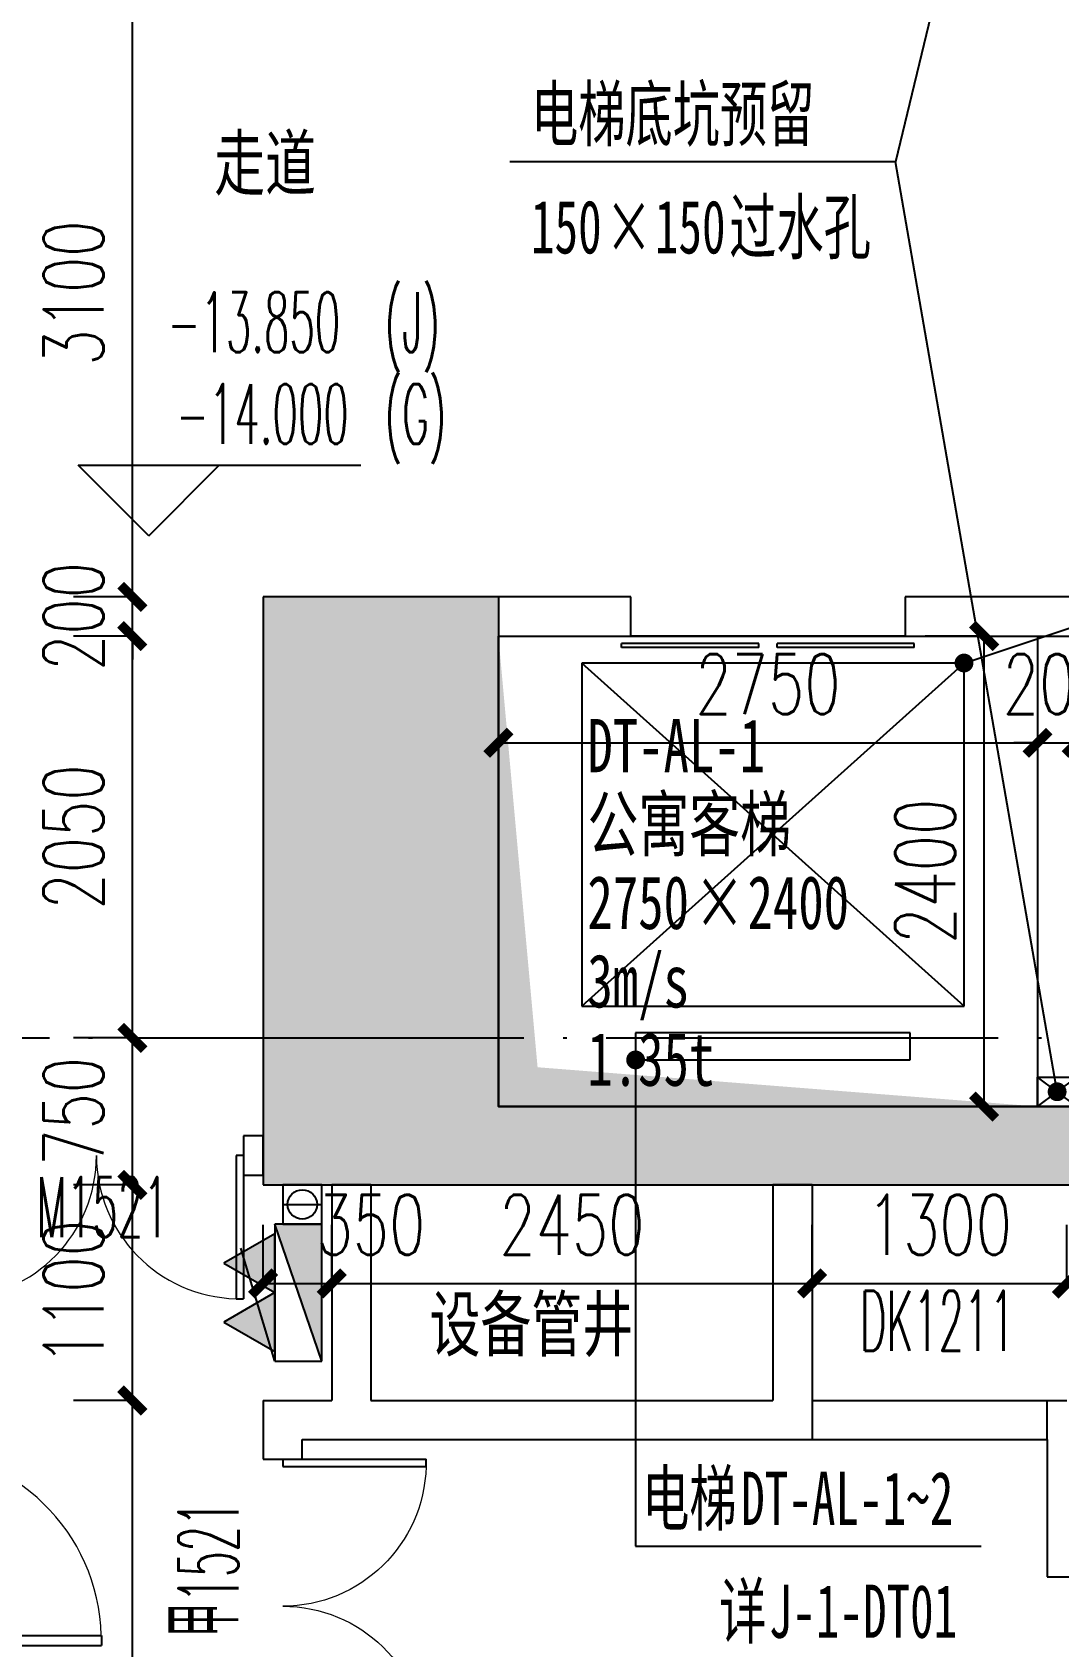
# Model space of a CAD drawing. Header units: millimetres. Extents: x 12325263 to 13848842, y -1463133 to 573208.
# Drawn here: x 12566120 to 12571355, y -1364193 to -1355956 of the extents above; entities that cross this region are included whole.
import ezdxf

# ---------------------------------------------------------------- set-up
doc = ezdxf.new("R2010")
doc.units = ezdxf.units.MM
doc.header["$LTSCALE"] = 1000
for name, pattern in [('DASH', [0.35, 0.25, -0.1]), ('DASHED', [19.05, 12.7, -6.35]), ('DOTE', [2.42, 2, -0.2, 0.02, -0.2])]:
    doc.linetypes.add(name, pattern=pattern)
for name, color, linetype in [('#s-灭火器', 20, 'Continuous'), ('A-ANNO-DIMS', 83, 'Continuous'), ('A-ANNO-ELEV', 3, 'Continuous'), ('A-ANNO-IDEN', 2, 'Continuous'), ('A-ANNO-TEXT', 7, 'Continuous'), ('A-AXIS', 16, 'DOTE'), ('A-DOOR', 2, 'Continuous'), ('A-FLOR-EVTR', 2, 'Continuous'), ('A-WALL', 5, 'Continuous'), ('A-WALL-PATT', 8, 'Continuous'), ('A_WALL(防火墙)', 151, 'Continuous'), ('AXIS', 3, 'Continuous'), ('DOOR_FIRE', 1, 'Continuous'), ('DOOR_FIRE_TEXT', 7, 'Continuous'), ('EQUIP_消火栓', 7, 'Continuous'), ('PUB_DIM', 83, 'Continuous'), ('PUB_TEXT', 7, 'Continuous'), ('VPIPE-消防高', 3, 'Continuous'), ('WINDOW', 4, 'Continuous'), ('WINDOW_TEXT', 7, 'Continuous'), ('建筑-楼板开洞', 251, 'Continuous'), ('水条件', 1, 'Continuous')]:
    doc.layers.add(name, color=color, linetype=linetype)
doc.styles.add('_TCH_DIM', font='SIMPLEX.shx', dxfattribs={"width": 0.7, "bigfont": 'GBCBIG.shx'})
doc.styles.add('_TCH_DIM_T3', font='SIMPLEX.shx', dxfattribs={"width": 0.705882, "bigfont": 'GBCBIG.shx'})
doc.styles.add('_TCH_WINDOW', font='SIMPLEX', dxfattribs={"width": 0.7, "height": 3.5, "bigfont": 'GBCBIG'})
doc.styles.add('TITXV', font='', dxfattribs={"width": 0.7})
doc.styles.add('宋体', font='', dxfattribs={"width": 0.65})
doc.styles.get('TITXV').set_extended_font_data('SimSun')
doc.styles.get('宋体').set_extended_font_data('SimSun')
doc.dimstyles.new('_TCH_ARCH&&120', dxfattribs={"dimtxt": 306, "dimasz": 120, "dimexe": 300, "dimexo": 360, "dimgap": 147, "dimtad": 1, "dimdec": 0, "dimzin": 0, "dimdsep": 46, "dimtxsty": '_TCH_DIM_T3', "dimblk": 'ARCHTICK', "dimcen": 0.09, "dimclrt": 7, "dimazin": 2, "dimtfac": 1, "dimtdec": 0, "dimtix": 1, "dimtmove": 2, "dimatfit": 3, "dimfxl": 1, "dimfxlon": 1, "dimtolj": 1, "dimtzin": 0, "dimarcsym": 0})

# ---------------------------------------------------------------- blocks, each defined once
blk = doc.blocks.new('asdgadfg')
at = {"layer": 'A-WALL-PATT'}
for points in [[(-37000, 27050), (-37000, 24050), (-35800, 24450), (-35800, 27050)], [(-35800, 24450), (-37000, 24050), (-30100, 24050), (-29700, 24316.7), (-30100, 24450)]]:
    blk.add_hatch(color=256, dxfattribs=at).paths.add_polyline_path(points)
at = {"layer": 'A-WALL'}
for p, q in [((-37000, 27050), (-37000, 24050)), ((-35800, 27050), (-37000, 27050)), ((-35800, 27050), (-35800, 24450)), ((-35800, 24450), (-30100, 24450)), ((-37000, 24050), (-30100, 24050))]:
    blk.add_line(p, q, dxfattribs=at)
blk = doc.blocks.new('_ArchTick')
at = {"color": 0, "linetype": 'ByBlock', "const_width": 0.4}
blk.add_lwpolyline([(-0.5, -0.5), (0.5, 0.5)], dxfattribs=at)
blk = doc.blocks.new('*D5313')
at = {"layer": 'A-ANNO-DIMS', "color": 0, "lineweight": -2, "transparency": 16777216}
for p, q in [((-2950, -5093.6), (-2950, -5394.6)), ((-2950, -5094.6), (-200, -5094.6)), ((-200, -5093.6), (-200, -5394.6))]:
    blk.add_line(p, q, dxfattribs=at)
at = {"layer": 'Defpoints', "color": 0, "transparency": 16777216}
for p in [(-2950, -4550), (-200, -4550), (-200, -5094.6)]:
    blk.add_point(p, dxfattribs=at)
at = {"layer": 'A-ANNO-DIMS', "color": 0, "lineweight": -2, "transparency": 16777216, "xscale": 120, "yscale": 120, "zscale": 120, "rotation": 180}
blk.add_blockref('_ArchTick', (-2950, -5094.6), dxfattribs=at)
at = {"layer": 'A-ANNO-DIMS', "color": 0, "lineweight": -2, "transparency": 16777216, "xscale": 120, "yscale": 120, "zscale": 120}
blk.add_blockref('_ArchTick', (-200, -5094.6), dxfattribs=at)
at = {"layer": 'A-ANNO-DIMS', "color": 7, "transparency": 16777216, "insert": (-1575, -4794.6), "char_height": 306, "attachment_point": 5, "style": '_TCH_DIM_T3'}
blk.add_mtext('\\A1;2750', dxfattribs=at)
blk = doc.blocks.new('*D5314')
at = {"layer": 'A-ANNO-DIMS', "color": 0, "lineweight": -2, "transparency": 16777216}
for p, q in [((-200, -5094.6), (-320, -5094.6)), ((-200, -5093.6), (-200, -5394.6)), ((-200, -5094.6), (0, -5094.6)), ((0, -5093.6), (0, -5394.6)), ((0, -5094.6), (120, -5094.6))]:
    blk.add_line(p, q, dxfattribs=at)
at = {"layer": 'Defpoints', "color": 0, "transparency": 16777216}
for p in [(-200, -4550), (0, -4550), (0, -5094.6)]:
    blk.add_point(p, dxfattribs=at)
at = {"layer": 'A-ANNO-DIMS', "color": 0, "lineweight": -2, "transparency": 16777216, "xscale": 120, "yscale": 120, "zscale": 120}
blk.add_blockref('_ArchTick', (-200, -5094.6), dxfattribs=at)
at = {"layer": 'A-ANNO-DIMS', "color": 0, "lineweight": -2, "transparency": 16777216, "xscale": 120, "yscale": 120, "zscale": 120, "rotation": 180}
blk.add_blockref('_ArchTick', (0, -5094.6), dxfattribs=at)
at = {"layer": 'A-ANNO-DIMS', "color": 7, "transparency": 16777216, "insert": (-100, -4794.6), "char_height": 306, "attachment_point": 5, "style": '_TCH_DIM_T3'}
blk.add_mtext('\\A1;200', dxfattribs=at)
blk = doc.blocks.new('*D5316')
at = {"layer": 'A-ANNO-DIMS', "color": 0, "lineweight": -2, "transparency": 16777216}
for p, q in [((-472.5, -4550), (-772.5, -4550)), ((-472.5, -6950), (-472.5, -4550)), ((-472.5, -6950), (-772.5, -6950))]:
    blk.add_line(p, q, dxfattribs=at)
at = {"layer": 'Defpoints', "color": 0, "transparency": 16777216}
for p in [(-472.5, -4550), (-200, -4550), (-200, -6950)]:
    blk.add_point(p, dxfattribs=at)
at = {"layer": 'A-ANNO-DIMS', "color": 0, "lineweight": -2, "transparency": 16777216, "xscale": 120, "yscale": 120, "zscale": 120}
for p, rotation in [((-472.5, -4550), 90), ((-472.5, -6950), 270)]:
    blk.add_blockref('_ArchTick', p, dxfattribs=dict(at, rotation=rotation))
at = {"layer": 'A-ANNO-DIMS', "color": 7, "transparency": 16777216, "insert": (-772.5, -5750), "char_height": 306, "attachment_point": 5, "rotation": 90, "style": '_TCH_DIM_T3'}
blk.add_mtext('\\A1;2400', dxfattribs=at)
blk = doc.blocks.new('asdfadfadgf')
for p, q in [((0, 100), (150, 300)), ((0, 300), (150, 100))]:
    blk.add_line(p, q)
blk.add_lwpolyline([(150, 300), (150, 100), (0, 100), (0, 300)], close=True)
blk = doc.blocks.new('管位')
at = {"layer": '水条件'}
blk.add_line((12573126, 675360.4), (12573126, 675160.4), dxfattribs=at)
blk.add_lwpolyline([(12573026, 675360.4), (12573226, 675360.4), (12573226, 675160.4), (12573026, 675160.4)], close=True, dxfattribs=at)
blk = doc.blocks.new('灭火器')
at = {"layer": '#s-灭火器', "ltscale": 1000}
for points in [[(292444.1, 59706.6), (292144.1, 59706.6), (292294.1, 59446.8)], [(292744.1, 59706.6), (292444.1, 59706.6), (292594.1, 59446.8)]]:
    blk.add_hatch(color=256, dxfattribs=at).paths.add_polyline_path(points)
for points in [[(292294.1, 59446.8), (292444.1, 59706.6), (292144.1, 59706.6)], [(292594.1, 59446.8), (292744.1, 59706.6), (292444.1, 59706.6)]]:
    blk.add_lwpolyline(points, close=True, dxfattribs=at)
blk = doc.blocks.new('$TWTSYS$00000508')
for p, q in [((-0.5, 0.5), (0.324, 1.224)), ((-0.5, 0.5), (-0.5, -0.5)), ((-0.5, -0.5), (0.5, 0.5)), ((0.5, 0.5), (-0.5, 0.5)), ((0.5, -0.5), (0.5, 0.5)), ((-0.5, -0.5), (0.5, -0.5))]:
    blk.add_line(p, q)
blk.add_solid([(0.5, -0.5), (0.5, 0.5), (-0.5, -0.5)])
blk = doc.blocks.new('消火栓')
at = {"layer": '#s-灭火器', "rotation": 180.0000000000001}
blk.add_blockref('灭火器', (12864422.1, 734931.8), dxfattribs=at)
at = {"layer": 'EQUIP_消火栓', "xscale": 700, "yscale": 240, "zscale": 700}
blk.add_blockref('$TWTSYS$00000508', (12571977.9, 675105.2), dxfattribs=at)
blk = doc.blocks.new('asdfsadfasdfsa')
at = {"layer": 'VPIPE-消防高'}
blk.add_circle((9300, -6500), 75, dxfattribs=at)
at = {"rotation": 90}
blk.add_blockref('消火栓', (684385.2, -12578927.9), dxfattribs=at)
at = {"layer": '水条件', "xscale": -1, "rotation": 90}
blk.add_blockref('管位', (684560.3, 12566626), dxfattribs=at)
blk = doc.blocks.new('qlzw')
at = {"layer": 'A-AXIS'}
blk.add_line((12411416.8, 1020789.8), (12486866.8, 1020789.8), dxfattribs=at)
blk = doc.blocks.new('*D3399')
at = {"layer": 'A-ANNO-DIMS', "color": 0, "lineweight": -2, "transparency": 16777216}
for p, q in [((12567296.8, -1362341), (12567296.8, -1362040)), ((12567646.8, -1362341), (12567646.8, -1362040)), ((12567296.8, -1362340), (12567646.8, -1362340))]:
    blk.add_line(p, q, dxfattribs=at)
at = {"layer": 'Defpoints', "color": 0, "transparency": 16777216}
for p in [(12567646.8, -1362340), (12567296.8, -1362936.8), (12567646.8, -1362936.8)]:
    blk.add_point(p, dxfattribs=at)
at = {"layer": 'A-ANNO-DIMS', "color": 0, "lineweight": -2, "transparency": 16777216, "xscale": 120, "yscale": 120, "zscale": 120, "rotation": 180}
blk.add_blockref('_ArchTick', (12567296.8, -1362340), dxfattribs=at)
at = {"layer": 'A-ANNO-DIMS', "color": 0, "lineweight": -2, "transparency": 16777216, "xscale": 120, "yscale": 120, "zscale": 120}
blk.add_blockref('_ArchTick', (12567646.8, -1362340), dxfattribs=at)
at = {"layer": 'A-ANNO-DIMS', "color": 7, "transparency": 16777216, "insert": (12567846.8, -1362040), "char_height": 306, "attachment_point": 5, "style": '_TCH_DIM_T3'}
blk.add_mtext('\\A1;350', dxfattribs=at)
blk = doc.blocks.new('*D3400')
at = {"layer": 'A-ANNO-DIMS', "color": 0, "lineweight": -2, "transparency": 16777216}
for p, q in [((12567646.8, -1362341), (12567646.8, -1362040)), ((12570096.8, -1362341), (12570096.8, -1362040)), ((12567646.8, -1362340), (12570096.8, -1362340))]:
    blk.add_line(p, q, dxfattribs=at)
at = {"layer": 'Defpoints', "color": 0, "transparency": 16777216}
for p in [(12570096.8, -1362340), (12567646.8, -1362936.8), (12570096.8, -1362936.8)]:
    blk.add_point(p, dxfattribs=at)
at = {"layer": 'A-ANNO-DIMS', "color": 0, "lineweight": -2, "transparency": 16777216, "xscale": 120, "yscale": 120, "zscale": 120, "rotation": 180}
blk.add_blockref('_ArchTick', (12567646.8, -1362340), dxfattribs=at)
at = {"layer": 'A-ANNO-DIMS', "color": 0, "lineweight": -2, "transparency": 16777216, "xscale": 120, "yscale": 120, "zscale": 120}
blk.add_blockref('_ArchTick', (12570096.8, -1362340), dxfattribs=at)
at = {"layer": 'A-ANNO-DIMS', "color": 7, "transparency": 16777216, "insert": (12568871.8, -1362040), "char_height": 306, "attachment_point": 5, "style": '_TCH_DIM_T3'}
blk.add_mtext('\\A1;2450', dxfattribs=at)
blk = doc.blocks.new('*D3401')
at = {"layer": 'A-ANNO-DIMS', "color": 0, "lineweight": -2, "transparency": 16777216}
for p, q in [((12570096.8, -1362341), (12570096.8, -1362040)), ((12571396.8, -1362341), (12571396.8, -1362040)), ((12570096.8, -1362340), (12571396.8, -1362340))]:
    blk.add_line(p, q, dxfattribs=at)
at = {"layer": 'Defpoints', "color": 0, "transparency": 16777216}
for p in [(12571396.8, -1362340), (12570096.8, -1362936.8), (12571396.8, -1362936.8)]:
    blk.add_point(p, dxfattribs=at)
at = {"layer": 'A-ANNO-DIMS', "color": 0, "lineweight": -2, "transparency": 16777216, "xscale": 120, "yscale": 120, "zscale": 120, "rotation": 180}
blk.add_blockref('_ArchTick', (12570096.8, -1362340), dxfattribs=at)
at = {"layer": 'A-ANNO-DIMS', "color": 0, "lineweight": -2, "transparency": 16777216, "xscale": 120, "yscale": 120, "zscale": 120}
blk.add_blockref('_ArchTick', (12571396.8, -1362340), dxfattribs=at)
at = {"layer": 'A-ANNO-DIMS', "color": 7, "transparency": 16777216, "insert": (12570746.8, -1362040), "char_height": 306, "attachment_point": 5, "style": '_TCH_DIM_T3'}
blk.add_mtext('\\A1;1300', dxfattribs=at)
blk = doc.blocks.new('*D3543')
at = {"layer": 'Defpoints', "color": 0, "transparency": 16777216}
for p in [(12566630, -1355736.8), (12567296.8, -1355736.8), (12567296.8, -1358836.8)]:
    blk.add_point(p, dxfattribs=at)
at = {"layer": 'PUB_DIM', "color": 0, "lineweight": -2, "transparency": 16777216}
for p, q in [((12566631, -1355736.8), (12566330, -1355736.8)), ((12566630, -1358836.8), (12566630, -1355736.8)), ((12566631, -1358836.8), (12566330, -1358836.8))]:
    blk.add_line(p, q, dxfattribs=at)
at = {"layer": 'PUB_DIM', "color": 0, "lineweight": -2, "transparency": 16777216, "xscale": 120, "yscale": 120, "zscale": 120}
for p, rotation in [((12566630, -1355736.8), 89.9996662102929), ((12566630, -1358836.8), 269.9996662102928)]:
    blk.add_blockref('_ArchTick', p, dxfattribs=dict(at, rotation=rotation))
at = {"layer": 'PUB_DIM', "color": 7, "transparency": 16777216, "insert": (12566330, -1357286.8), "char_height": 306, "attachment_point": 5, "rotation": 89.99967, "style": '_TCH_DIM_T3'}
blk.add_mtext('\\A1;3100', dxfattribs=at)
blk = doc.blocks.new('*D3544')
at = {"layer": 'Defpoints', "color": 0, "transparency": 16777216}
for p in [(12566630, -1358836.8), (12567296.8, -1358836.8), (12567296.8, -1359036.8)]:
    blk.add_point(p, dxfattribs=at)
at = {"layer": 'PUB_DIM', "color": 0, "lineweight": -2, "transparency": 16777216}
for p, q in [((12566630, -1358836.8), (12566630, -1358716.8)), ((12566631, -1358836.8), (12566330, -1358836.8)), ((12566630, -1359036.8), (12566630, -1358836.8)), ((12566631, -1359036.8), (12566330, -1359036.8)), ((12566630, -1359036.8), (12566630, -1359156.8))]:
    blk.add_line(p, q, dxfattribs=at)
at = {"layer": 'PUB_DIM', "color": 0, "lineweight": -2, "transparency": 16777216, "xscale": 120, "yscale": 120, "zscale": 120}
for p, rotation in [((12566630, -1358836.8), 269.9996662102585), ((12566630, -1359036.8), 89.99966621025847)]:
    blk.add_blockref('_ArchTick', p, dxfattribs=dict(at, rotation=rotation))
at = {"layer": 'PUB_DIM', "color": 7, "transparency": 16777216, "insert": (12566330, -1358936.8), "char_height": 306, "attachment_point": 5, "rotation": 89.99967, "style": '_TCH_DIM_T3'}
blk.add_mtext('\\A1;200', dxfattribs=at)
blk = doc.blocks.new('*D3545')
at = {"layer": 'Defpoints', "color": 0, "transparency": 16777216}
for p in [(12566630, -1359036.8), (12567296.8, -1359036.8), (12567296.8, -1361086.8)]:
    blk.add_point(p, dxfattribs=at)
at = {"layer": 'PUB_DIM', "color": 0, "lineweight": -2, "transparency": 16777216}
for p, q in [((12566631, -1359036.8), (12566330, -1359036.8)), ((12566630, -1361086.8), (12566630, -1359036.8)), ((12566631, -1361086.8), (12566330, -1361086.8))]:
    blk.add_line(p, q, dxfattribs=at)
at = {"layer": 'PUB_DIM', "color": 0, "lineweight": -2, "transparency": 16777216, "xscale": 120, "yscale": 120, "zscale": 120}
for p, rotation in [((12566630, -1359036.8), 89.99966621029562), ((12566630, -1361086.8), 269.9996662102956)]:
    blk.add_blockref('_ArchTick', p, dxfattribs=dict(at, rotation=rotation))
at = {"layer": 'PUB_DIM', "color": 7, "transparency": 16777216, "insert": (12566330, -1360061.8), "char_height": 306, "attachment_point": 5, "rotation": 89.99967, "style": '_TCH_DIM_T3'}
blk.add_mtext('\\A1;2050', dxfattribs=at)
blk = doc.blocks.new('*D3546')
at = {"layer": 'Defpoints', "color": 0, "transparency": 16777216}
for p in [(12566630, -1361086.8), (12567296.8, -1361086.8), (12567296.8, -1361836.8)]:
    blk.add_point(p, dxfattribs=at)
at = {"layer": 'PUB_DIM', "color": 0, "lineweight": -2, "transparency": 16777216}
for p, q in [((12566630, -1361086.8), (12566630, -1360966.8)), ((12566631, -1361086.8), (12566330, -1361086.8)), ((12566630, -1361836.8), (12566630, -1361086.8)), ((12566631, -1361836.8), (12566330, -1361836.8)), ((12566630, -1361836.8), (12566630, -1361956.8))]:
    blk.add_line(p, q, dxfattribs=at)
at = {"layer": 'PUB_DIM', "color": 0, "lineweight": -2, "transparency": 16777216, "xscale": 120, "yscale": 120, "zscale": 120}
for p, rotation in [((12566630, -1361086.8), 269.9996662101991), ((12566630, -1361836.8), 89.99966621019908)]:
    blk.add_blockref('_ArchTick', p, dxfattribs=dict(at, rotation=rotation))
at = {"layer": 'PUB_DIM', "color": 7, "transparency": 16777216, "insert": (12566330, -1361461.8), "char_height": 306, "attachment_point": 5, "rotation": 89.99967, "style": '_TCH_DIM_T3'}
blk.add_mtext('\\A1;750', dxfattribs=at)
blk = doc.blocks.new('*D3547')
at = {"layer": 'Defpoints', "color": 0, "transparency": 16777216}
for p in [(12566630, -1361836.8), (12567296.8, -1361836.8), (12567296.8, -1362936.8)]:
    blk.add_point(p, dxfattribs=at)
at = {"layer": 'PUB_DIM', "color": 0, "lineweight": -2, "transparency": 16777216}
for p, q in [((12566631, -1361836.8), (12566330, -1361836.8)), ((12566630, -1362936.8), (12566630, -1361836.8)), ((12566631, -1362936.8), (12566330, -1362936.8))]:
    blk.add_line(p, q, dxfattribs=at)
at = {"layer": 'PUB_DIM', "color": 0, "lineweight": -2, "transparency": 16777216, "xscale": 120, "yscale": 120, "zscale": 120}
for p, rotation in [((12566630, -1361836.8), 89.99966621030573), ((12566630, -1362936.8), 269.9996662103057)]:
    blk.add_blockref('_ArchTick', p, dxfattribs=dict(at, rotation=rotation))
at = {"layer": 'PUB_DIM', "color": 7, "transparency": 16777216, "insert": (12566330, -1362386.8), "char_height": 306, "attachment_point": 5, "rotation": 89.99967, "style": '_TCH_DIM_T3'}
blk.add_mtext('\\A1;1100', dxfattribs=at)
blk = doc.blocks.new('*D3548')
at = {"layer": 'Defpoints', "color": 0, "transparency": 16777216}
for p in [(12566630, -1362936.8), (12567296.8, -1362936.8), (12567296.7, -1367686.8)]:
    blk.add_point(p, dxfattribs=at)
at = {"layer": 'PUB_DIM', "color": 0, "lineweight": -2, "transparency": 16777216}
for p, q in [((12566631, -1362936.8), (12566330, -1362936.8)), ((12566629.9, -1367686.8), (12566630, -1362936.8)), ((12566630.9, -1367686.8), (12566329.9, -1367686.8))]:
    blk.add_line(p, q, dxfattribs=at)
at = {"layer": 'PUB_DIM', "color": 0, "lineweight": -2, "transparency": 16777216, "xscale": 120, "yscale": 120, "zscale": 120}
for p, rotation in [((12566630, -1362936.8), 89.99966621029853), ((12566629.9, -1367686.8), 269.9996662102985)]:
    blk.add_blockref('_ArchTick', p, dxfattribs=dict(at, rotation=rotation))
at = {"layer": 'PUB_DIM', "color": 7, "transparency": 16777216, "insert": (12566329.9, -1365311.8), "char_height": 306, "attachment_point": 5, "rotation": 89.99967, "style": '_TCH_DIM_T3'}
blk.add_mtext('\\A1;4750', dxfattribs=at)
blk = doc.blocks.new('$DorLib2D$00000002')
for p, q in [((-0.5, 0), (-0.5, 0.4875)), ((-0.475, 0.4875), (-0.5, 0.4875)), ((-0.475, 0), (-0.475, 0.4875)), ((0.475, 0), (0.475, 0.4875)), ((0.475, 0.4875), (0.5, 0.4875)), ((0.5, 0), (0.5, 0.4875)), ((-0.5, 0), (-0.475, 0)), ((0.5, 0), (0.475, 0))]:
    blk.add_line(p, q)
at = {"lineweight": 13}
for centre, start, end in [((-0.4875, 0), 0, 88.5307), ((0.4875, 0), 91.4693, 180)]:
    blk.add_arc(centre, 0.4875, start, end, dxfattribs=at)
blk = doc.blocks.new('$DORLIB2D$00000127')
at = {"color": 0}
for points in [[(-0.5333, 0.7949), (-0.5333, 0.6904)], [(-0.0333, 0.7949), (-0.5333, 0.7949)], [(-0.0333, 0.7949), (-0.0333, 0.6904)], [(0.5333, 0.7949), (0.0333, 0.7949)], [(0.0333, 0.7949), (0.0333, 0.6904)], [(0.5333, 0.7949), (0.5333, 0.6904)], [(-0.0333, 0.6904), (-0.5333, 0.6904)], [(0.5333, 0.6904), (0.0333, 0.6904)], [(0.5, 0.5), (-0.5, 0.5)]]:
    blk.add_lwpolyline(points, dxfattribs=at)
blk = doc.blocks.new('$DorLib2D$00000001')
for p, q in [((0.45, 0.975), (0.5, 0.975)), ((0.45, 0), (0.45, 0.975)), ((0.5, 0), (0.5, 0.975)), ((0.5, 0), (0.45, 0))]:
    blk.add_line(p, q)
at = {"lineweight": 13}
blk.add_arc((0.475, 0), 0.975, 91.46928, 180, dxfattribs=at)
blk = doc.blocks.new('asdfadfgf')
at = {"layer": '建筑-楼板开洞'}
h = blk.add_hatch(color=256, dxfattribs=at)
h.dxf.hatch_style = 1
h.paths.add_polyline_path([(-2950, -4550), (-2950, -6950), (-200, -6950), (-2750, -6750)])
at = {"layer": 'A-FLOR-EVTR'}
for p, q in [((-575, -4687.5), (-2525, -4687.5)), ((-2525, -4687.5), (-2525, -6437.5)), ((-575, -6437.5), (-2525, -4687.5)), ((-575, -4687.5), (-2525, -6437.5)), ((-575, -6437.5), (-575, -4687.5)), ((-2525, -6437.5), (-575, -6437.5)), ((-850, -6575), (-2250, -6575)), ((-2250, -6575), (-2250, -6712.5)), ((-850, -6712.5), (-850, -6575)), ((-2250, -6712.5), (-850, -6712.5))]:
    blk.add_line(p, q, dxfattribs=at)
blk.add_lwpolyline([(-2950, -4550), (-200, -4550), (-200, -6950), (-2950, -6950)], close=True, dxfattribs=at)
at = {"layer": 'A-ANNO-TEXT', "style": 'TITXV', "width": 0.7}
for s, p in [('DT-AL-1', (-2495.8, -5244.7)), ('公寓客梯', (-2495.8, -5644.7)), ('2750', (-2495.8, -6044.7)), ('×', (-1951.4, -6044.7)), ('2400', (-1679.2, -6044.7)), ('3m/s', (-2495.8, -6444.7)), ('1.35t', (-2495.8, -6844.7))]:
    blk.add_text(s, height=271.9, dxfattribs=at).set_placement(p)
at = {"layer": 'A-ANNO-DIMS'}
for p1, p2, distance, picture, middle in [((-200, -6950), (-200, -4550), 272.5, '*D5316', (-772.5, -5750)), ((-2950, -4550), (-200, -4550), -544.6, '*D5313', (-1575, -4794.6)), ((-200, -4550), (0, -4550), -544.6, '*D5314', (-100, -4794.6))]:
    dim = blk.add_aligned_dim(p1=p1, p2=p2, distance=distance, dimstyle='_TCH_ARCH&&120', dxfattribs=at)
    dim.commit()
    dim.dimension.update_dxf_attribs({"geometry": picture, "text_midpoint": middle})

msp = doc.modelspace()

# ---------------------------------------------------------------- hatches: boundary and pattern name
at = {"layer": 'A-WALL-PATT'}
h = msp.add_hatch(dxfattribs=at)
h.set_pattern_fill('ANSI37', color=252, scale=400)
h.set_pattern_definition([(45, (0, 0), (-449.012806, 449.012806), []), (135, (0, 0), (-449.012806, -449.012806), [])])
h.paths.add_polyline_path([(12504241.6, -1283958), (12637591.6, -1283958), (12637591.6, -1405608), (12504241.6, -1405608)])
h.paths.add_polyline_path([(12536667.4, -1284257.5), (12508912.2, -1303721.7), (12510476.6, -1305952.6), (12510476.6, -1360683.5), (12523697, -1360697.5), (12523657.2, -1398386.8), (12613949.5, -1398386.7), (12628138.6, -1317575.9), (12611264, -1314613), (12574996.8, -1314613), (12574997.8, -1307236.8), (12568296.8, -1307236.8), (12568296.8, -1310085.9), (12554779.2, -1310084.1)], flags=16)

# ---------------------------------------------------------------- linework, layer by layer
at = {"layer": 'A-ANNO-ELEV'}
for p, q in [((12566713.3, -1358524.7), (12566353.3, -1358164.7)), ((12566353.3, -1358164.7), (12567795.4, -1358164.7)), ((12566713.3, -1358524.7), (12567073.3, -1358164.7))]:
    msp.add_line(p, q, dxfattribs=at)
at = {"layer": 'A-ANNO-IDEN'}
for p, q in [((12569196.8, -1361199.3), (12569196.8, -1363680)), ((12569196.8, -1363680), (12570960, -1363680))]:
    msp.add_line(p, q, dxfattribs=at)
at = {"layer": 'A-ANNO-IDEN', "const_width": 48}
msp.add_lwpolyline([(12569196.8, -1361175.3, 1), (12569196.8, -1361223.3, 1)], format="xyb", close=True, dxfattribs=at)
at = {"layer": 'A-WALL'}
for p, q in [((12569171.8, -1358836.8), (12568496.8, -1358836.8)), ((12568496.8, -1358836.8), (12568496.8, -1359036.8)), ((12569171.8, -1359036.8), (12569171.8, -1358836.8)), ((12572121.8, -1358836.8), (12570571.8, -1358836.8)), ((12570571.8, -1358836.8), (12570571.8, -1359036.8)), ((12568496.8, -1359036.8), (12569171.8, -1359036.8)), ((12570571.8, -1359036.8), (12572121.8, -1359036.8)), ((12567296.8, -1361586.8), (12567196.8, -1361586.8)), ((12567196.8, -1361586.8), (12567196.8, -1361786.8)), ((12567296.8, -1361786.8), (12567296.8, -1361586.8)), ((12567196.8, -1361786.8), (12567296.8, -1361786.8)), ((12567646.8, -1361836.8), (12567646.8, -1362936.8)), ((12567846.8, -1361836.8), (12567646.8, -1361836.8)), ((12567846.8, -1361836.8), (12567846.8, -1362936.8)), ((12569896.8, -1361836.8), (12569896.8, -1362936.8)), ((12570096.8, -1361836.8), (12569896.8, -1361836.8)), ((12570096.8, -1361836.8), (12570096.8, -1362936.8)), ((12567296.8, -1362936.8), (12567296.8, -1363236.8)), ((12567296.8, -1362936.8), (12567646.8, -1362936.8)), ((12567846.8, -1362936.8), (12569896.8, -1362936.8)), ((12570096.8, -1362936.8), (12571396.8, -1362936.8)), ((12567496.8, -1363236.8), (12567496.8, -1363136.8)), ((12567496.8, -1363136.8), (12567746.8, -1363136.8)), ((12567746.8, -1363136.8), (12569996.8, -1363136.8)), ((12569996.8, -1363136.8), (12571296.8, -1363136.8)), ((12571296.8, -1363136.8), (12571296.8, -1363836.8)), ((12567296.8, -1363236.8), (12567496.8, -1363236.8)), ((12571296.8, -1363836.8), (12571496.8, -1363836.8))]:
    msp.add_line(p, q, dxfattribs=at)
at = {"layer": 'AXIS'}
for p, q in [((12571346.8, -1353211.8), (12570521.8, -1356616.5)), ((12570521.8, -1356616.5), (12568555, -1356616.5)), ((12571346.8, -1361361.8), (12570521.8, -1356616.5)), ((12570871.8, -1359174.3), (12578551.4, -1356616.5))]:
    msp.add_line(p, q, dxfattribs=at)
at = {"layer": 'AXIS', "const_width": 48}
for points in [[(12570849.1, -1359181.9, 1), (12570894.6, -1359166.7, 1)], [(12571350.9, -1361385.4, 1), (12571342.7, -1361338.1, 1)]]:
    msp.add_lwpolyline(points, format="xyb", close=True, dxfattribs=at)
at = {"layer": 'WINDOW', "linetype": 'DASH'}
for p, q in [((12570096.8, -1362936.8), (12570096.8, -1363136.8)), ((12571296.8, -1363136.8), (12571296.8, -1362936.8))]:
    msp.add_line(p, q, dxfattribs=at)
at = {"layer": 'WINDOW', "linetype": 'DASHED'}
for p, q in [((12570096.8, -1362936.8, 800), (12571296.8, -1362936.8, 800)), ((12570096.8, -1363136.8, 800), (12571296.8, -1363136.8, 800))]:
    msp.add_line(p, q, dxfattribs=at)

# ---------------------------------------------------------------- block references
for name, p in [('asdgadfg', (12604296.8, -1385886.8)), ('asdfsadfasdfsa', (12558196.8, -1355436.8)), ('asdfadfgf', (12571446.8, -1354486.8))]:
    msp.add_blockref(name, p)
at = {"rotation": 90}
msp.add_blockref('asdfadfadgf', (12571546.8, -1361436.8), dxfattribs=at)
at = {"layer": 'A-DOOR', "xscale": 1400, "yscale": -200, "zscale": 1400}
msp.add_blockref('$DORLIB2D$00000127', (12569871.8, -1358936.8), dxfattribs=at)
at = {"layer": 'A_WALL(防火墙)'}
msp.add_blockref('qlzw', (133430, -2381876.5), dxfattribs=at)
at = {"layer": 'DOOR_FIRE', "zscale": 200}
for name, p, xscale, yscale, rotation in [('$DorLib2D$00000001', (12565496.8, -1363686.8), -1000, -1000, 89.99999999976285), ('$DorLib2D$00000002', (12567396.8, -1363986.8), -1500, 1500, 270)]:
    msp.add_blockref(name, p, dxfattribs=dict(at, xscale=xscale, yscale=yscale, rotation=rotation))
at = {"layer": 'WINDOW'}
ref = msp.add_blockref('$DorLib2D$00000002', (12566446.8, -1361686.8), dxfattribs=dict(at, xscale=-1500, yscale=-1500, zscale=200, rotation=359.9997894670259))
ref.add_attrib('A', 'M1521', (12566140.8, -1362103), dxfattribs={"layer": 'WINDOW_TEXT', "height": 306, "rotation": 359.99979, "style": '_TCH_WINDOW', "width": 0.494118})

# ---------------------------------------------------------------- texts
at = {"layer": 'A-ANNO-TEXT'}
for s, height, style, width, p in [('走道', 271.9, 'TITXV', 0.7, (12567047.3, -1356759.1, 0)), ('(J)', 306, '_TCH_DIM', 0.494118, (12567915.4, -1357588.7)), ('-13.850', 306, '_TCH_DIM', 0.494118, (12566809, -1357588.7)), ('(G)', 306, '_TCH_DIM', 0.494118, (12567915.4, -1358056.7)), ('-14.000', 306, '_TCH_DIM', 0.494118, (12566852.2, -1358056.7)), ('设备管井', 271.9, 'TITXV', 0.7, (12568145.8, -1362682.8)), ('电梯', 271.9, '宋体', 0.65, (12569229.8, -1363572)), ('DT-AL-1~2', 271.9, '宋体', 0.65, (12569735.3, -1363572)), ('详', 271.9, '宋体', 0.65, (12569622.8, -1364148)), ('J-1-DT01', 271.9, '宋体', 0.65, (12569875.5, -1364148))]:
    msp.add_text(s, height=height, dxfattribs=dict(at, style=style, width=width)).set_placement(p)
at = {"layer": 'DOOR_FIRE_TEXT', "style": '_TCH_WINDOW'}
for s, height, width, p in [('1521', 306, 0.494118, (12567170.9, -1363966.7)), ('甲', 347.2, 0.7, (12567170.9, -1364143.7))]:
    msp.add_text(s, height=height, rotation=90, dxfattribs=dict(at, width=width)).set_placement(p)
at = {"layer": 'PUB_TEXT', "style": '宋体', "width": 0.65}
for s, p in [('电梯底坑预留', (12568663, -1356508.5)), ('150', (12568663, -1357084.5)), ('×', (12569042.1, -1357084.5)), ('150', (12569294.9, -1357084.5)), ('过水孔', (12569674, -1357084.5))]:
    msp.add_text(s, height=271.9, dxfattribs=at).set_placement(p)
at = {"layer": 'WINDOW_TEXT', "linetype": 'DASHED', "style": '_TCH_WINDOW', "width": 0.494118}
msp.add_text('DK1211', height=306, dxfattribs=at).set_placement((12570340.4, -1362683))

# ---------------------------------------------------------------- dimensions: what is measured, and where the dimension line sits
at = {"layer": 'A-ANNO-DIMS'}
dim = msp.add_linear_dim(base=(12567646.8, -1362340), p1=(12567296.8, -1362936.8), p2=(12567646.8, -1362936.8), angle=0, dimstyle='_TCH_ARCH&&120', dxfattribs=at)
dim.commit()
dim.dimension.update_dxf_attribs({"geometry": '*D3399', "text_midpoint": (12567846.8, -1362040), "dimtype": 129})
for p1, p2, picture, middle in [((12567646.8, -1362936.8), (12570096.8, -1362936.8), '*D3400', (12568871.8, -1362040)), ((12570096.8, -1362936.8), (12571396.8, -1362936.8), '*D3401', (12570746.8, -1362040))]:
    dim = msp.add_aligned_dim(p1=p1, p2=p2, distance=596.8, dimstyle='_TCH_ARCH&&120', dxfattribs=at)
    dim.commit()
    dim.dimension.update_dxf_attribs({"geometry": picture, "text_midpoint": middle})
at = {"layer": 'PUB_DIM'}
for p1, p2, picture, middle in [((12567296.8, -1358836.8), (12567296.8, -1355736.8), '*D3543', (12566330, -1357286.8)), ((12567296.8, -1359036.8), (12567296.8, -1358836.8), '*D3544', (12566330, -1358936.8)), ((12567296.8, -1361086.8), (12567296.8, -1359036.8), '*D3545', (12566330, -1360061.8)), ((12567296.8, -1361836.8), (12567296.8, -1361086.8), '*D3546', (12566330, -1361461.8)), ((12567296.8, -1362936.8), (12567296.8, -1361836.8), '*D3547', (12566330, -1362386.8)), ((12567296.7, -1367686.8), (12567296.8, -1362936.8), '*D3548', (12566329.9, -1365311.8))]:
    dim = msp.add_aligned_dim(p1=p1, p2=p2, distance=666.8, dimstyle='_TCH_ARCH&&120', dxfattribs=at)
    dim.commit()
    dim.dimension.update_dxf_attribs({"geometry": picture, "text_midpoint": middle})

doc.saveas('drawing.dxf')
